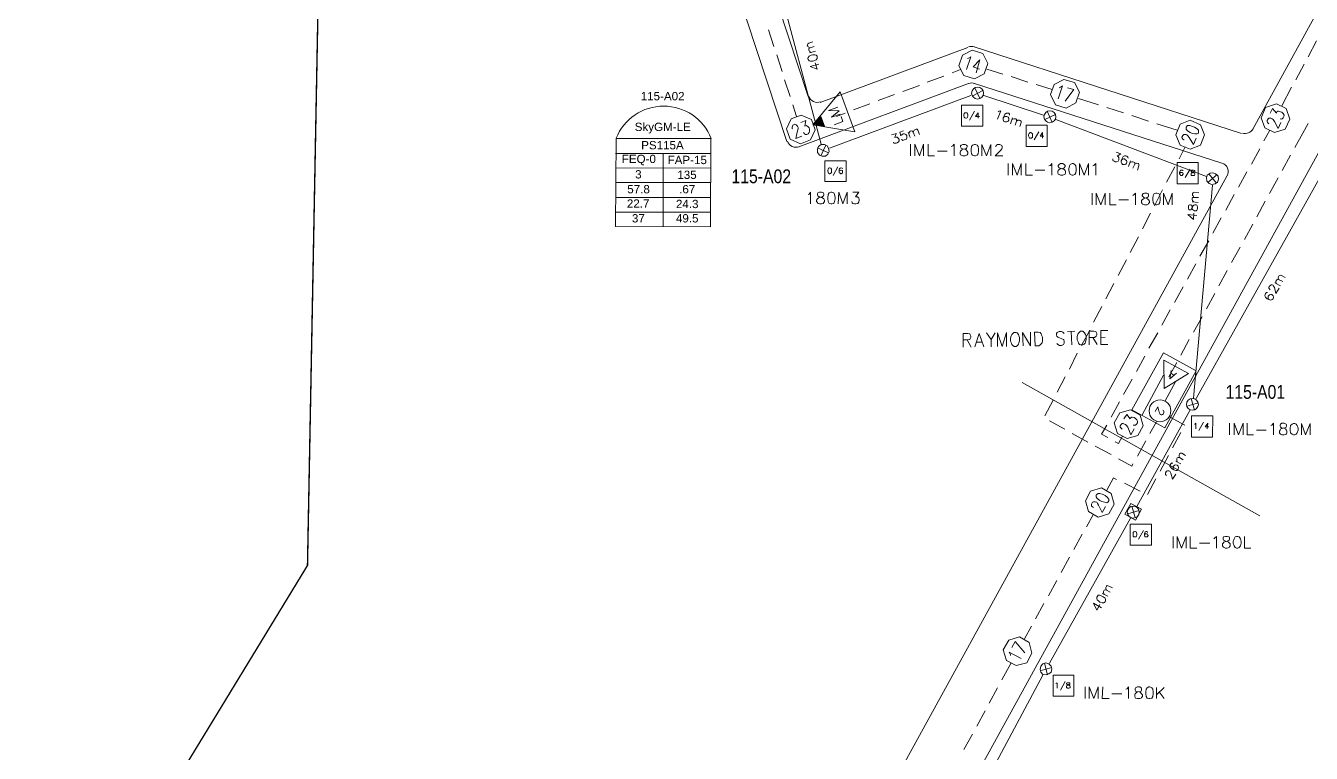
# Model space of a CAD drawing. Header units: millimetres. Extents: x 407 to 980, y 41 to 939.
# Drawn here: x 419.5 to 694.1, y 328.4 to 483.9 of the extents above; entities that cross this region are included whole.
import ezdxf

# ---------------------------------------------------------------- set-up
doc = ezdxf.new("R2010")
doc.units = ezdxf.units.MM
for name, color, linetype in [('PDF_Level 21', 1, 'Continuous'), ('PDF_Level 22', 1, 'Continuous'), ('PDF_RICKLEE_AMPBLOCK', 7, 'Continuous'), ('PDF_SKY-Lipa$0$LANDMARK', 7, 'Continuous'), ('PDF_SKY-Lipa$0$POLE NUMBER', 5, 'Continuous'), ('PDF_SKY-Lipa$0$RICKLEE_HOUSECOUNT', 3, 'Continuous'), ('PDF_Text', 7, 'Continuous')]:
    doc.layers.add(name, color=color, linetype=linetype)
for name, color, linetype, true_color in [('PDF_RICKLEE_COAXCABLE', 32, 'Continuous', 0xdd6e00), ('PDF_RICKLEE_NODEBOUNDARY', 92, 'Continuous', 0x00b800), ('PDF_SKY-Lipa$0$RICKLEE_POLEPED', 8, 'Continuous', 0x767676), ('PDF_SKY-Lipa$0$RICKLEE_ROAD', 251, 'Continuous', 0x636466), ('PDF_SKY-Lipa$0$RICKLEE_STRAND', 8, 'Continuous', 0x767676), ('PDF_SKY-Lipa$0$RICKLEE_STRANDDISTANCE', 8, 'Continuous', 0x767676)]:
    doc.layers.add(name, color=color, linetype=linetype, true_color=true_color)
doc.styles.add('PDF Arial Narrow', font='ARIALN.TTF')
doc.styles.add('PDF ArialMT', font='arial.ttf')

msp = doc.modelspace()

# ---------------------------------------------------------------- linework, layer by layer
at = {"layer": 'PDF_Level 21', "lineweight": 9}
for points in [[(596.59, 461.23), (587.59, 462.72), (593.43, 469.74)], [(590.06, 462.42), (587.79, 462.81), (589.27, 464.5)], [(667.8, 409.51), (662.66, 406.34), (662.56, 412.38)]]:
    msp.add_lwpolyline(points, close=True, dxfattribs=at)
for points in [[(589.87, 462.52), (587.99, 462.81), (589.27, 464.4), (589.87, 462.52), (589.17, 464.3)], [(588.98, 464.1), (589.57, 462.62)], [(589.07, 464.2), (589.77, 462.52)], [(589.07, 464.1), (589.67, 462.52)], [(588.09, 463.01), (588.18, 462.81)], [(588.09, 462.91), (588.09, 462.81)], [(588.18, 463.11), (588.28, 462.81)], [(588.28, 463.21), (588.48, 462.72)], [(588.28, 463.11), (588.38, 462.81)], [(588.38, 463.41), (588.68, 462.72)], [(588.38, 463.31), (588.58, 462.72)], [(588.48, 463.51), (588.78, 462.72)], [(588.58, 463.51), (588.88, 462.72)], [(588.68, 463.71), (589.07, 462.62)], [(588.68, 463.61), (588.98, 462.72)], [(589.17, 462.62), (588.78, 463.8), (589.27, 462.62)], [(588.88, 463.9), (589.37, 462.62)], [(588.98, 464), (589.47, 462.62)]]:
    msp.add_lwpolyline(points, dxfattribs=at)
at = {"layer": 'PDF_Level 22', "lineweight": 9}
for points in [[(624.18, 473.59), (624.97, 475.77), (623.89, 477.95), (621.61, 478.64), (619.54, 477.55), (618.74, 475.28), (619.83, 473.2), (622.11, 472.51)], [(643.77, 467.36), (644.56, 469.64), (643.47, 471.72), (641.19, 472.41), (639.12, 471.32), (638.33, 469.14), (639.41, 466.97), (641.69, 466.28)], [(688.67, 466.18), (686.59, 467.17), (684.31, 466.38), (683.33, 464.2), (684.12, 462.02), (686.19, 461.03), (688.47, 461.73), (689.46, 463.9)], [(588.09, 461.63), (587.29, 463.8), (585.12, 464.79), (582.94, 464), (581.95, 461.83), (582.75, 459.65), (584.92, 458.66), (587.1, 459.45)], [(670.37, 462.72), (668.19, 463.71), (666.02, 462.81), (665.13, 460.54), (666.02, 458.36), (668.19, 457.47), (670.37, 458.36), (671.26, 460.54)], [(667.3, 462.02), (667.3, 461.73), (667.6, 461.43), (668.19, 461.03), (668.59, 460.84), (669.18, 460.74), (669.68, 460.74), (669.97, 460.94), (669.97, 461.13), (669.97, 461.53), (669.68, 461.83), (669.08, 462.22), (668.69, 462.32), (668.09, 462.52), (667.6, 462.52), (667.3, 462.22)], [(657.51, 400.61), (655.44, 401.79), (653.16, 401.1), (651.97, 399.03), (652.67, 396.75), (654.74, 395.66), (657.02, 396.26), (658.11, 398.33)], [(651.28, 383.89), (649.21, 385.08), (646.93, 384.39), (645.84, 382.31), (646.44, 380.04), (648.51, 378.85), (650.79, 379.54), (651.97, 381.62)], [(648.12, 383.6), (648.12, 383.2), (648.31, 382.81), (648.91, 382.41), (649.3, 382.21), (649.9, 382.01), (650.39, 381.92), (650.69, 382.11), (650.79, 382.31), (650.79, 382.71), (650.49, 383.1), (650, 383.5), (649.6, 383.7), (648.91, 383.89), (648.51, 383.89), (648.22, 383.7)], [(633.78, 352.05), (631.7, 353.24), (629.43, 352.54), (628.24, 350.47), (628.93, 348.19), (631.01, 347.1), (633.28, 347.7), (634.37, 349.77)]]:
    msp.add_lwpolyline(points, close=True, dxfattribs=at)
for points in [[(620.62, 476.86), (620.82, 476.96), (621.32, 477.25), (620.43, 474.49)], [(622.5, 473.79), (623.29, 476.56), (621.81, 475.08), (623.19, 474.58)], [(640.21, 470.63), (640.5, 470.73), (640.9, 471.02), (640.01, 468.25)], [(641.99, 470.63), (643.37, 470.23), (641.49, 467.76)], [(685.01, 462.91), (684.91, 463.01), (684.71, 463.21), (684.61, 463.31), (684.61, 463.61), (684.81, 464), (685.01, 464.1), (685.11, 464.1), (685.4, 464.1), (685.7, 464), (685.9, 463.8), (686.19, 463.41), (686.98, 461.92), (687.58, 463.21)], [(685.3, 465.19), (685.8, 466.18), (686.59, 465.19), (686.69, 465.49), (686.89, 465.58), (687.08, 465.58), (687.48, 465.49), (687.78, 465.39), (688.07, 465.09), (688.27, 464.79), (688.17, 464.5), (688.07, 464.2), (687.87, 464), (687.68, 463.9), (687.38, 464)], [(583.24, 461.83), (583.14, 461.92), (583.14, 462.22), (583.24, 462.42), (583.34, 462.62), (583.73, 462.81), (584.03, 462.72), (584.13, 462.62), (584.33, 462.42), (584.43, 462.12), (584.43, 461.83), (584.33, 461.43), (583.93, 459.75), (585.22, 460.24)], [(585.02, 463.21), (586.11, 463.61), (585.91, 462.42), (586.21, 462.52), (586.4, 462.42), (586.5, 462.32), (586.8, 462.02), (586.9, 461.73), (586.9, 461.33), (586.8, 461.03), (586.6, 460.74), (586.31, 460.64), (586.01, 460.64), (585.81, 460.74), (585.61, 461.03)], [(666.91, 459.45), (666.81, 459.45), (666.61, 459.65), (666.51, 459.85), (666.41, 460.05), (666.61, 460.44), (666.81, 460.64), (667.01, 460.64), (667.3, 460.64), (667.5, 460.54), (667.7, 460.34), (668, 459.95), (668.89, 458.46), (669.48, 459.85)], [(662.36, 401.7), (662.46, 401.6), (662.56, 401.5), (662.56, 401.4), (662.56, 401.2), (662.46, 400.9), (662.26, 400.81), (662.16, 400.71), (661.96, 400.71), (661.77, 400.81), (661.67, 401), (661.57, 401.3), (661.27, 402.39), (660.68, 401.4)], [(653.66, 397.64), (653.56, 397.74), (653.36, 397.94), (653.26, 398.04), (653.26, 398.33), (653.46, 398.63), (653.66, 398.83), (653.85, 398.83), (654.15, 398.73), (654.35, 398.63), (654.55, 398.43), (654.84, 398.04), (655.53, 396.45), (656.23, 397.74)], [(654.05, 399.82), (654.64, 400.81), (655.34, 399.82), (655.44, 400.01), (655.63, 400.21), (655.83, 400.21), (656.23, 400.11), (656.52, 399.92), (656.82, 399.62), (656.92, 399.32), (656.92, 399.03), (656.72, 398.73), (656.52, 398.53), (656.33, 398.53), (656.03, 398.53)], [(647.52, 380.93), (647.33, 381.03), (647.13, 381.22), (647.13, 381.42), (647.13, 381.62), (647.33, 382.01), (647.52, 382.11), (647.62, 382.11), (647.92, 382.11), (648.22, 382.01), (648.41, 381.72), (648.61, 381.42), (649.4, 379.84), (650.1, 381.12)], [(630.12, 350.96), (630.81, 352.25), (632.89, 349.87)], [(629.82, 349.28), (629.82, 349.48), (629.52, 349.97), (632.1, 348.59)]]:
    msp.add_lwpolyline(points, dxfattribs=at)
at = {"layer": 'PDF_Level 22', "color": 7, "lineweight": 9}
for points in [[(593.43, 464.99), (591.55, 464.3), (593.23, 465.68), (590.95, 465.78), (592.93, 466.47)], [(592.14, 462.72), (594.02, 463.41), (593.62, 464.5)], [(662.46, 409.21), (657.91, 400.71)], [(665.23, 409.61), (663.84, 408.42), (664.14, 410.2)], [(664.73, 409.21), (664.04, 409.61)], [(665.03, 407.73), (662.85, 403.67)]]:
    msp.add_lwpolyline(points, dxfattribs=at)
msp.add_lwpolyline([(669.48, 410.1), (662.75, 397.94), (655.73, 401.79), (662.46, 413.96)], close=True, dxfattribs=at)
msp.add_circle((661.74, 401.56), 2.32, dxfattribs=at)
at = {"layer": 'PDF_RICKLEE_AMPBLOCK', "lineweight": 9}
msp.add_lwpolyline([(565.73, 440.86), (565.83, 459.75), (545.56, 459.75), (545.46, 440.96)], close=True, dxfattribs=at)
for points in [[(545.46, 456.58), (565.83, 456.58)], [(555.65, 456.58), (555.65, 440.96)], [(545.46, 453.52), (565.83, 453.42)], [(545.46, 450.35), (565.83, 450.35)], [(545.46, 447.19), (565.83, 447.19)], [(545.46, 444.02), (565.73, 444.02)]]:
    msp.add_lwpolyline(points, dxfattribs=at)
msp.add_arc((555.72, 455.76), 10.93, 21.6691, 158.1742, dxfattribs=at)
at = {"layer": 'PDF_RICKLEE_COAXCABLE', "lineweight": 0}
for points in [[(579.28, 479.43), (578.1, 482.99)], [(693.41, 477.25), (695.19, 480.62)], [(581.06, 474.09), (579.88, 477.65)], [(690.74, 472.31), (692.52, 475.67)], [(615.58, 473.1), (612.02, 471.81)], [(619.14, 474.49), (617.36, 473.79)], [(628.14, 473.5), (624.78, 474.58)], [(633.48, 471.81), (629.92, 473)], [(582.75, 468.75), (581.56, 472.31)], [(610.34, 471.12), (606.78, 469.84)], [(638.72, 470.23), (635.26, 471.32)], [(687.78, 466.77), (689.85, 470.73)], [(584.13, 464.5), (583.34, 466.97)], [(599.76, 467.17), (596.29, 465.88)], [(605, 469.14), (601.54, 467.86)], [(648.61, 466.97), (644.36, 468.35)], [(594.51, 465.19), (592.63, 464.5)], [(653.95, 465.29), (650.39, 466.38)], [(659.29, 463.51), (655.73, 464.69)], [(665.42, 461.53), (661.07, 462.91)], [(683.92, 459.25), (685.2, 461.53)], [(693.41, 463.01), (692.23, 460.94), (690.54, 457.87)], [(665.82, 455.4), (667.11, 457.97)], [(681.25, 454.31), (683.03, 457.57)], [(689.65, 456.19), (687.87, 452.93)], [(663.15, 450.45), (664.93, 453.72)], [(678.48, 449.36), (680.26, 452.63)], [(686.98, 451.34), (685.11, 447.98)], [(660.58, 445.41), (662.26, 448.77)], [(675.81, 444.42), (677.59, 447.78)], [(684.22, 446.4), (682.44, 443.04)], [(658.01, 440.46), (659.69, 443.83)], [(673.04, 439.57), (674.82, 442.84)], [(681.54, 441.45), (679.76, 438.19)], [(655.34, 435.42), (657.12, 438.78)], [(670.27, 434.63), (672.15, 437.89)], [(678.87, 436.51), (677, 433.24)], [(652.77, 430.48), (654.55, 433.84)], [(667.6, 429.68), (669.38, 432.95)], [(676.11, 431.56), (674.33, 428.3)], [(650.19, 425.53), (651.88, 428.79)], [(664.83, 424.74), (666.71, 428.1)], [(673.44, 426.62), (671.66, 423.35)], [(647.52, 420.49), (649.3, 423.85)], [(662.16, 419.89), (663.94, 423.16)], [(670.76, 421.67), (668.89, 418.41)], [(644.95, 415.54), (646.73, 418.81)], [(659.39, 414.95), (661.27, 418.21)], [(668, 416.83), (666.22, 413.46)], [(642.38, 410.5), (644.06, 413.86)], [(656.72, 410), (658.5, 413.27)], [(665.33, 411.88), (663.64, 408.82)], [(639.81, 405.55), (641.49, 408.82)], [(653.95, 405.06), (655.83, 408.32)], [(637.14, 400.51), (638.92, 403.87)], [(651.28, 400.21), (653.06, 403.48)], [(641.39, 397.64), (638.13, 399.42)], [(650.59, 395.86), (649.21, 396.55), (650.39, 398.53)], [(660.97, 399.22), (659.59, 396.75)], [(663.74, 400.31), (667.01, 398.53)], [(646.34, 394.87), (642.97, 396.75)], [(653.75, 396.16), (652.86, 394.57), (652.17, 394.97)], [(666.22, 396.95), (664.44, 393.68)], [(651.28, 392.2), (647.92, 393.98)], [(658.7, 395.17), (656.92, 391.9)], [(655.93, 390.22), (655.73, 389.73), (652.86, 391.31)], [(663.55, 392), (661.77, 388.64)], [(652.47, 386.86), (651.78, 387.26), (650.39, 384.59)], [(657.51, 384.39), (654.15, 386.07)], [(660.88, 387.06), (659.09, 383.7)], [(647.52, 379.44), (646.04, 376.77)], [(645.15, 375.19), (643.37, 371.93)], [(642.38, 370.25), (640.6, 366.98)], [(639.71, 365.3), (637.93, 362.04)], [(636.94, 360.36), (635.16, 357.09)], [(634.27, 355.51), (632.79, 352.84)], [(629.92, 347.7), (627.94, 344.04)], [(627.05, 342.36), (625.27, 339.09)], [(624.38, 337.41), (622.6, 334.15)], [(621.71, 332.47), (619.83, 329.2)]]:
    msp.add_lwpolyline(points, dxfattribs=at)
at = {"layer": 'PDF_RICKLEE_NODEBOUNDARY', "lineweight": 0}
msp.add_lwpolyline([(419.61, 269.91, 0.305, 0.305, 0), (479.64, 368.51, 0.299, 0.299, 0), (484.29, 615.56, 0.271, 0.271, 0), (646.39, 926.25, 0.318, 0.318, 0), (969.34, 812.13, 0.31, 0.31, 0), (596.74, 46.2, 0, 0, 0)], format="xyseb", dxfattribs=at)
at = {"layer": 'PDF_SKY-Lipa$0$LANDMARK', "lineweight": 9}
for points in [[(619.73, 415.15), (619.73, 418.11), (620.72, 418.11), (621.12, 418.01), (621.22, 417.82), (621.32, 417.52), (621.32, 417.32), (621.22, 417.02), (621.12, 416.83), (620.72, 416.73), (619.73, 416.73)], [(622.21, 415.24), (623.1, 418.11), (624.08, 415.24)], [(624.68, 418.21), (625.67, 416.83), (626.56, 418.21)], [(627.05, 415.34), (627.05, 418.21), (628.04, 415.34), (628.93, 418.31), (628.93, 415.34)], [(632.49, 415.44), (632.39, 418.31), (634.07, 415.44), (634.07, 418.41)], [(641.29, 418.11), (641, 418.41), (640.7, 418.51), (640.21, 418.51), (639.81, 418.31), (639.61, 418.11), (639.61, 417.82), (639.71, 417.52), (639.91, 417.32), (640.11, 417.22), (640.8, 416.93), (641.1, 416.83), (641.19, 416.73), (641.29, 416.43), (641.29, 416.04), (641.1, 415.74), (640.7, 415.54), (640.3, 415.54), (639.91, 415.74), (639.71, 415.94)], [(641.99, 418.51), (643.57, 418.61)], [(642.78, 418.51), (642.88, 415.64)], [(646.63, 415.64), (646.63, 418.61), (647.62, 418.61), (648.02, 418.51), (648.12, 418.41), (648.22, 418.11), (648.22, 417.82), (648.12, 417.52), (648.02, 417.42), (647.72, 417.22), (646.63, 417.22)], [(650.59, 415.74), (649.11, 415.74), (649.11, 418.71), (650.59, 418.71)], [(620.52, 416.73), (621.41, 415.15)], [(622.5, 416.23), (623.69, 416.23)], [(625.67, 416.83), (625.67, 415.24)], [(647.42, 417.22), (648.31, 415.74)], [(649.11, 417.22), (650, 417.32)]]:
    msp.add_lwpolyline(points, dxfattribs=at)
for points in [[(630.51, 418.31), (630.32, 418.11), (630.12, 417.91), (629.92, 417.62), (629.82, 417.12), (629.82, 416.43), (630.02, 416.04), (630.12, 415.74), (630.32, 415.54), (630.61, 415.34), (631.01, 415.34), (631.3, 415.54), (631.5, 415.84), (631.6, 416.13), (631.7, 416.53), (631.7, 417.22), (631.6, 417.62), (631.5, 417.91), (631.21, 418.21), (631.01, 418.31)], [(635.06, 415.44), (634.96, 418.41), (635.75, 418.41), (636.15, 418.31), (636.35, 418.01), (636.45, 417.72), (636.64, 417.32), (636.64, 416.63), (636.55, 416.13), (636.45, 415.94), (636.15, 415.64), (635.85, 415.44)], [(644.75, 418.61), (644.56, 418.41), (644.26, 418.11), (644.16, 417.91), (644.06, 417.42), (644.06, 416.73), (644.26, 416.33), (644.36, 416.04), (644.56, 415.74), (644.85, 415.64), (645.25, 415.64), (645.55, 415.84), (645.74, 416.04), (645.84, 416.33), (645.94, 416.83), (645.94, 417.52), (645.84, 417.91), (645.64, 418.21), (645.45, 418.41), (645.25, 418.61)]]:
    msp.add_lwpolyline(points, close=True, dxfattribs=at)
at = {"layer": 'PDF_SKY-Lipa$0$POLE NUMBER', "lineweight": 13}
for points in [[(608.46, 456.09), (608.46, 458.56)], [(609.35, 456.09), (609.35, 458.56), (610.34, 456.09), (611.23, 458.56), (611.23, 456.09)], [(612.22, 458.56), (612.22, 456.09), (613.6, 456.09)], [(614.19, 457.08), (616.27, 457.08)], [(617.16, 458.07), (617.46, 458.17), (617.76, 458.56), (617.76, 456.09)], [(623.69, 456.09), (623.69, 458.46), (624.68, 456.09), (625.57, 458.46), (625.57, 456.09)], [(626.66, 457.97), (626.66, 458.07), (626.76, 458.27), (626.85, 458.36), (627.05, 458.46), (627.55, 458.46), (627.84, 458.36), (627.94, 458.27), (628.04, 458.07), (628.04, 457.77), (627.94, 457.57), (627.65, 457.18), (626.56, 456.09), (628.14, 456.09)], [(629.33, 451.94), (629.33, 454.41)], [(630.22, 451.94), (630.22, 454.41), (631.21, 451.94), (632.1, 454.41), (632.1, 451.94)], [(633.08, 454.41), (633.08, 451.94), (634.47, 451.94)], [(638.03, 453.91), (638.33, 454.01), (638.62, 454.41), (638.62, 451.94)], [(644.56, 451.94), (644.56, 454.41), (645.55, 451.94), (646.44, 454.41), (646.44, 451.94)], [(647.42, 453.91), (647.62, 454.01), (648.02, 454.41), (648.02, 451.94)], [(635.06, 453.02), (637.14, 453.02)], [(586.6, 447.78), (586.8, 447.88), (587.1, 448.28), (587.1, 445.8)], [(593.03, 445.8), (593.13, 448.28), (594.02, 445.8), (594.91, 448.28), (594.91, 445.8)], [(596.1, 448.28), (597.38, 448.28), (596.69, 447.29), (597.09, 447.29), (597.28, 447.19), (597.38, 447.09), (597.48, 446.69), (597.48, 446.5), (597.38, 446.2), (597.18, 445.9), (596.79, 445.8), (596.49, 445.8), (596.1, 445.9), (596, 446), (595.9, 446.3)], [(647.23, 445.61), (647.23, 448.08)], [(648.12, 445.61), (648.12, 448.08), (649.11, 445.61), (650, 448.08), (650, 445.61)], [(650.99, 448.08), (650.99, 445.61), (652.37, 445.61)], [(655.93, 447.58), (656.23, 447.78), (656.52, 448.08), (656.52, 445.61)], [(662.46, 445.61), (662.46, 448.08), (663.45, 445.61), (664.34, 448.08), (664.34, 445.61)], [(652.96, 446.69), (655.04, 446.69)], [(676.6, 396.45), (676.6, 398.93)], [(677.59, 396.45), (677.59, 398.93), (678.48, 396.45), (679.47, 398.93), (679.47, 396.45)], [(680.36, 398.93), (680.36, 396.45), (681.74, 396.45)], [(685.4, 398.43), (685.6, 398.53), (686, 398.93), (686, 396.45)], [(691.93, 396.45), (691.93, 398.83), (692.82, 396.45), (693.81, 398.83), (693.81, 396.45)], [(682.34, 397.44), (684.41, 397.44)], [(664.53, 372.22), (664.53, 374.7)], [(665.42, 372.22), (665.42, 374.7), (666.31, 372.22), (667.3, 374.7), (667.3, 372.22)], [(668.19, 374.7), (668.19, 372.22), (669.58, 372.22)], [(673.24, 374.2), (673.44, 374.4), (673.83, 374.7), (673.83, 372.22)], [(679.76, 374.7), (679.76, 372.22), (681.15, 372.22)], [(670.17, 373.31), (672.35, 373.31)], [(645.74, 340.08), (645.74, 342.55)], [(646.63, 340.08), (646.63, 342.55), (647.62, 340.08), (648.51, 342.55), (648.51, 340.08)], [(649.5, 342.55), (649.4, 340.08), (650.89, 340.08)], [(651.48, 341.07), (653.56, 341.07)], [(654.45, 342.06), (654.74, 342.16), (655.04, 342.55), (655.04, 340.08)], [(660.97, 340.08), (660.97, 342.46)], [(662.66, 342.46), (660.97, 340.87)], [(661.57, 341.47), (662.66, 340.08)]]:
    msp.add_lwpolyline(points, dxfattribs=at)
for points in [[(619.63, 458.46), (619.24, 458.36), (619.14, 458.17), (619.14, 457.97), (619.24, 457.67), (619.54, 457.57), (620.03, 457.47), (620.33, 457.38), (620.52, 457.08), (620.72, 456.88), (620.72, 456.49), (620.52, 456.29), (620.43, 456.19), (620.13, 456.09), (619.63, 456.09), (619.24, 456.19), (619.14, 456.29), (619.04, 456.49), (619.04, 456.88), (619.14, 457.08), (619.44, 457.38), (619.73, 457.47), (620.23, 457.57), (620.43, 457.67), (620.52, 457.97), (620.52, 458.17), (620.43, 458.36), (620.13, 458.46)], [(622.11, 458.46), (621.71, 458.36), (621.51, 458.07), (621.41, 457.47), (621.41, 457.08), (621.51, 456.49), (621.71, 456.19), (622.11, 456.09), (622.3, 456.09), (622.7, 456.19), (622.9, 456.49), (623, 457.08), (623, 457.47), (622.9, 458.07), (622.7, 458.36), (622.3, 458.46)], [(640.5, 454.41), (640.21, 454.21), (640.01, 454.01), (640.01, 453.82), (640.21, 453.52), (640.4, 453.42), (640.9, 453.32), (641.19, 453.22), (641.49, 452.93), (641.59, 452.73), (641.59, 452.43), (641.49, 452.13), (641.29, 452.04), (641, 451.94), (640.5, 451.94), (640.21, 452.04), (640.01, 452.13), (639.91, 452.43), (639.91, 452.73), (640.01, 452.93), (640.3, 453.22), (640.6, 453.32), (641.1, 453.42), (641.29, 453.52), (641.49, 453.82), (641.49, 454.01), (641.29, 454.21), (641, 454.41)], [(642.97, 454.41), (642.58, 454.21), (642.38, 453.91), (642.28, 453.32), (642.28, 452.93), (642.38, 452.43), (642.58, 452.04), (642.97, 451.94), (643.17, 451.94), (643.57, 452.04), (643.77, 452.43), (643.86, 452.93), (643.86, 453.32), (643.77, 453.91), (643.57, 454.21), (643.17, 454.41)], [(588.98, 448.28), (588.68, 448.18), (588.58, 447.88), (588.58, 447.68), (588.68, 447.49), (588.88, 447.39), (589.37, 447.19), (589.67, 447.09), (589.96, 446.89), (590.06, 446.6), (590.06, 446.3), (589.96, 446.1), (589.77, 445.9), (589.47, 445.8), (588.98, 445.8), (588.68, 445.9), (588.58, 446.1), (588.38, 446.3), (588.38, 446.6), (588.58, 446.89), (588.78, 447.09), (589.07, 447.19), (589.57, 447.29), (589.87, 447.49), (589.96, 447.68), (589.96, 447.88), (589.87, 448.18), (589.47, 448.28)], [(591.45, 448.28), (591.05, 448.18), (590.85, 447.78), (590.76, 447.19), (590.76, 446.89), (590.85, 446.3), (591.05, 445.9), (591.45, 445.8), (591.65, 445.8), (592.04, 445.9), (592.24, 446.3), (592.34, 446.89), (592.34, 447.19), (592.24, 447.78), (592.04, 448.18), (591.65, 448.28)], [(658.4, 448.08), (658.11, 447.98), (657.91, 447.68), (657.91, 447.49), (658.11, 447.29), (658.3, 447.19), (658.8, 446.99), (659.09, 446.89), (659.29, 446.69), (659.49, 446.4), (659.49, 446.1), (659.29, 445.9), (659.19, 445.71), (658.9, 445.61), (658.4, 445.61), (658.01, 445.71), (657.91, 445.9), (657.81, 446.1), (657.81, 446.5), (657.91, 446.69), (658.2, 446.89), (658.5, 446.99), (659, 447.19), (659.19, 447.29), (659.29, 447.49), (659.29, 447.68), (659.19, 447.98), (658.9, 448.08)], [(660.88, 448.08), (660.48, 447.98), (660.28, 447.58), (660.18, 446.99), (660.18, 446.69), (660.28, 446.1), (660.48, 445.71), (660.88, 445.61), (661.07, 445.61), (661.47, 445.71), (661.67, 446.1), (661.77, 446.69), (661.77, 446.99), (661.67, 447.58), (661.47, 447.98), (661.07, 448.08)], [(687.78, 398.93), (687.48, 398.73), (687.38, 398.53), (687.38, 398.33), (687.48, 398.04), (687.68, 397.94), (688.17, 397.84), (688.57, 397.74), (688.76, 397.44), (688.86, 397.25), (688.86, 396.85), (688.76, 396.65), (688.67, 396.55), (688.27, 396.45), (687.78, 396.45), (687.48, 396.55), (687.38, 396.65), (687.28, 396.85), (687.28, 397.25), (687.38, 397.44), (687.58, 397.74), (687.97, 397.84), (688.37, 397.94), (688.67, 398.04), (688.76, 398.33), (688.76, 398.53), (688.67, 398.73), (688.27, 398.93)], [(690.25, 398.83), (689.95, 398.73), (689.65, 398.43), (689.56, 397.84), (689.56, 397.44), (689.65, 396.85), (689.95, 396.55), (690.25, 396.45), (690.54, 396.45), (690.84, 396.55), (691.04, 396.85), (691.24, 397.44), (691.24, 397.84), (691.04, 398.43), (690.84, 398.73), (690.54, 398.83)], [(675.71, 374.7), (675.31, 374.6), (675.22, 374.4), (675.22, 374.1), (675.31, 373.9), (675.61, 373.81), (676.01, 373.61), (676.4, 373.51), (676.6, 373.31), (676.7, 373.11), (676.7, 372.72), (676.6, 372.52), (676.5, 372.32), (676.11, 372.22), (675.71, 372.22), (675.31, 372.42), (675.22, 372.52), (675.12, 372.72), (675.12, 373.11), (675.22, 373.31), (675.41, 373.51), (675.81, 373.61), (676.3, 373.81), (676.5, 373.9), (676.6, 374.1), (676.6, 374.4), (676.5, 374.6), (676.11, 374.7)], [(678.08, 374.7), (677.79, 374.6), (677.59, 374.2), (677.39, 373.61), (677.39, 373.31), (677.59, 372.72), (677.79, 372.32), (678.08, 372.22), (678.38, 372.22), (678.68, 372.32), (678.97, 372.72), (679.07, 373.31), (679.07, 373.61), (678.97, 374.2), (678.68, 374.6), (678.38, 374.7)], [(656.92, 342.55), (656.52, 342.36), (656.42, 342.16), (656.42, 341.96), (656.52, 341.66), (656.82, 341.57), (657.22, 341.47), (657.61, 341.37), (657.81, 341.07), (658.01, 340.87), (658.01, 340.48), (657.81, 340.28), (657.71, 340.18), (657.41, 340.08), (656.92, 340.08), (656.52, 340.18), (656.42, 340.28), (656.33, 340.58), (656.33, 340.87), (656.42, 341.07), (656.72, 341.37), (657.02, 341.47), (657.51, 341.57), (657.71, 341.66), (657.81, 341.96), (657.81, 342.16), (657.71, 342.36), (657.41, 342.55)], [(659.39, 342.55), (659, 342.36), (658.8, 342.06), (658.7, 341.47), (658.7, 341.07), (658.8, 340.48), (659, 340.18), (659.39, 340.08), (659.59, 340.08), (659.99, 340.18), (660.18, 340.48), (660.28, 341.07), (660.28, 341.47), (660.18, 342.06), (659.99, 342.36), (659.59, 342.55)]]:
    msp.add_lwpolyline(points, close=True, dxfattribs=at)
at = {"layer": 'PDF_SKY-Lipa$0$RICKLEE_HOUSECOUNT', "lineweight": 0}
for points in [[(623.89, 466.87), (623.89, 462.42), (619.34, 462.42), (619.34, 466.87)], [(620.23, 465.29), (620.03, 465.29), (619.93, 465.09), (619.83, 464.79), (619.83, 464.6), (619.93, 464.3), (620.03, 464.2), (620.23, 464.1), (620.33, 464.1), (620.52, 464.2), (620.62, 464.3), (620.72, 464.6), (620.72, 464.79), (620.62, 465.09), (620.52, 465.29), (620.33, 465.29)], [(637.63, 462.62), (637.63, 458.07), (633.18, 458.07), (633.18, 462.62)], [(633.97, 461.03), (633.88, 460.94), (633.78, 460.84), (633.68, 460.54), (633.68, 460.34), (633.78, 460.05), (633.88, 459.85), (633.97, 459.85), (634.17, 459.85), (634.27, 459.85), (634.47, 460.05), (634.47, 460.34), (634.47, 460.54), (634.47, 460.84), (634.27, 460.94), (634.17, 461.03)], [(594.71, 455), (594.71, 450.55), (590.16, 450.55), (590.16, 455)], [(591.15, 453.52), (590.95, 453.42), (590.85, 453.22), (590.76, 452.93), (590.76, 452.83), (590.85, 452.53), (590.95, 452.33), (591.15, 452.23), (591.25, 452.23), (591.45, 452.33), (591.55, 452.53), (591.55, 452.83), (591.55, 452.93), (591.55, 453.22), (591.45, 453.42), (591.25, 453.52)], [(669.87, 454.61), (669.87, 450.06), (665.42, 450.06), (665.42, 454.61)], [(668.69, 453.02), (668.49, 453.02), (668.39, 452.83), (668.39, 452.73), (668.49, 452.63), (668.59, 452.53), (668.89, 452.53), (668.98, 452.43), (669.08, 452.33), (669.18, 452.23), (669.18, 452.04), (669.08, 451.94), (669.08, 451.84), (668.89, 451.84), (668.69, 451.84), (668.49, 451.84), (668.39, 451.94), (668.39, 452.04), (668.39, 452.23), (668.39, 452.33), (668.59, 452.43), (668.69, 452.53), (668.98, 452.53), (669.08, 452.63), (669.18, 452.73), (669.18, 452.83), (669.08, 452.93), (668.89, 453.02)], [(673.04, 400.51), (672.94, 395.96), (668.49, 395.96), (668.49, 400.51)], [(659.89, 377.37), (659.89, 372.82), (655.34, 372.82), (655.34, 377.37)], [(656.33, 375.78), (656.13, 375.69), (656.03, 375.59), (656.03, 375.29), (656.03, 375.09), (656.03, 374.8), (656.13, 374.6), (656.33, 374.6), (656.42, 374.6), (656.62, 374.6), (656.72, 374.8), (656.82, 375.09), (656.82, 375.29), (656.72, 375.49), (656.62, 375.69), (656.42, 375.78)], [(643.37, 345.03), (643.37, 340.58), (638.92, 340.58), (638.92, 345.03)], [(642.08, 343.44), (641.89, 343.44), (641.79, 343.35), (641.79, 343.15), (641.89, 343.05), (641.99, 343.05), (642.18, 342.95), (642.38, 342.85), (642.48, 342.75), (642.58, 342.65), (642.58, 342.46), (642.48, 342.36), (642.28, 342.26), (641.99, 342.26), (641.89, 342.36), (641.79, 342.36), (641.79, 342.46), (641.79, 342.65), (641.79, 342.75), (641.89, 342.85), (642.08, 342.95), (642.28, 343.05), (642.48, 343.05), (642.48, 343.15), (642.48, 343.35), (642.48, 343.44), (642.28, 343.44)]]:
    msp.add_lwpolyline(points, close=True, dxfattribs=at)
for points in [[(622.11, 465.58), (621.02, 463.71)], [(622.9, 464.1), (622.9, 465.29), (622.3, 464.5), (623.19, 464.5)], [(635.85, 461.23), (634.86, 459.45)], [(636.64, 459.85), (636.64, 461.03), (636.15, 460.24), (636.94, 460.24)], [(592.93, 453.72), (591.94, 451.84)], [(593.92, 453.32), (593.82, 453.42), (593.62, 453.52), (593.53, 453.52), (593.43, 453.42), (593.23, 453.22), (593.23, 452.93), (593.23, 452.63), (593.23, 452.43), (593.43, 452.33), (593.53, 452.23), (593.62, 452.23), (593.82, 452.33), (593.92, 452.43), (593.92, 452.63), (593.92, 452.83), (593.82, 452.93), (593.62, 453.02), (593.53, 453.02), (593.43, 452.93), (593.23, 452.83), (593.23, 452.63)], [(668.19, 453.22), (667.11, 451.44)], [(666.61, 452.83), (666.61, 453.02), (666.41, 453.02), (666.31, 453.02), (666.12, 453.02), (666.02, 452.83), (665.92, 452.53), (665.92, 452.23), (666.02, 452.04), (666.12, 451.84), (666.31, 451.84), (666.51, 451.84), (666.61, 452.04), (666.71, 452.13), (666.71, 452.23), (666.61, 452.43), (666.51, 452.53), (666.31, 452.53), (666.12, 452.53), (666.02, 452.43), (665.92, 452.23)], [(669.08, 398.73), (669.28, 398.73), (669.38, 398.93), (669.38, 397.74)], [(671.06, 399.12), (670.07, 397.34)], [(671.85, 397.74), (671.95, 398.93), (671.36, 398.14), (672.15, 398.14)], [(658.2, 375.98), (657.12, 374.1)], [(659.09, 375.59), (659.09, 375.69), (658.9, 375.78), (658.8, 375.78), (658.6, 375.69), (658.5, 375.49), (658.4, 375.29), (658.4, 374.99), (658.5, 374.7), (658.6, 374.6), (658.8, 374.6), (659, 374.6), (659.09, 374.7), (659.19, 374.89), (659.19, 374.99), (659.09, 375.09), (659, 375.29), (658.8, 375.29), (658.6, 375.29), (658.5, 375.09), (658.4, 374.99)], [(639.51, 343.25), (639.71, 343.35), (639.81, 343.44), (639.81, 342.26)], [(641.49, 343.74), (640.5, 341.86)]]:
    msp.add_lwpolyline(points, dxfattribs=at)
at = {"layer": 'PDF_SKY-Lipa$0$RICKLEE_POLEPED', "lineweight": 0}
for points in [[(621.61, 468.85), (623.89, 470.03)], [(623.29, 468.35), (622.21, 470.63)], [(637.14, 463.8), (639.41, 464.89)], [(638.72, 463.21), (637.73, 465.49)], [(590.95, 456.68), (588.58, 457.77)], [(589.27, 456.09), (590.36, 458.36)], [(673.93, 452.04), (671.95, 450.35)], [(673.83, 450.25), (672.15, 452.23)], [(669.08, 401.7), (668.39, 404.17)], [(669.97, 403.28), (667.5, 402.59)], [(657.31, 380.23), (654.84, 379.54)], [(656.42, 378.75), (655.73, 381.22)], [(638.62, 346.71), (636.15, 346.02)], [(637.73, 345.13), (637.04, 347.6)]]:
    msp.add_lwpolyline(points, dxfattribs=at)
for points in [[(590.95, 457.67), (590.66, 458.17), (590.06, 458.46), (589.37, 458.46), (588.78, 458.07), (588.58, 457.47), (588.58, 456.78), (588.98, 456.19), (589.57, 455.99), (590.26, 455.99), (590.76, 456.39), (591.05, 456.98)], [(673.04, 452.43), (672.45, 452.33), (671.85, 451.94), (671.66, 451.34), (671.75, 450.65), (672.25, 450.16), (672.84, 449.96), (673.53, 450.06), (674.03, 450.45), (674.23, 451.05), (674.13, 451.74), (673.63, 452.23)], [(654.25, 379.44), (655.53, 381.72), (657.81, 380.53), (656.52, 378.16)], [(638.03, 347.5), (637.34, 347.7), (636.74, 347.5), (636.25, 347), (636.15, 346.31), (636.25, 345.72), (636.74, 345.22), (637.44, 345.13), (638.03, 345.32), (638.52, 345.72), (638.62, 346.41), (638.52, 347)]]:
    msp.add_lwpolyline(points, close=True, dxfattribs=at)
for centre, radius in [((622.78, 469.48), 1.28), ((638.24, 464.42), 1.28), ((668.67, 402.95), 1.27), ((656.02, 379.91), 1.27)]:
    msp.add_circle(centre, radius, dxfattribs=at)
at = {"layer": 'PDF_SKY-Lipa$0$RICKLEE_ROAD', "lineweight": 0}
for points in [[(681.54, 461.73), (703.8, 502.28), (840.87, 939.11)], [(586.6, 468.75), (550.5, 578.43), (543.48, 576.15), (582.05, 459.16)], [(467.33, 41.21), (717.35, 496.44), (727.04, 527.3)], [(620.72, 479.23), (589.17, 467.46)], [(679.17, 460.84), (622.01, 479.33)], [(620.82, 471.52), (584.62, 457.97)], [(674.92, 454.51), (622.11, 471.52)], [(450.62, 41.21), (676.01, 451.74)], [(632.29, 407.63), (683.03, 379.15)]]:
    msp.add_lwpolyline(points, dxfattribs=at)
for centre, start, end in [((621.49, 477.52), 72.1088, 110.5115), ((621.59, 469.71), 72.1107, 110.5134), ((588.55, 469.41), 198.2282, 290.5134), ((679.94, 462.78), 252.1088, 331.2268), ((584, 459.82), 198.2264, 290.5115), ((674.4, 452.69), 331.2268, 72.1087)]:
    msp.add_arc(centre, 1.93, start, end, dxfattribs=at)
at = {"layer": 'PDF_SKY-Lipa$0$RICKLEE_STRAND', "lineweight": 0}
for points in [[(589.37, 458.56), (579.78, 494.66)], [(621.32, 468.95), (591.15, 457.67)], [(636.84, 464.79), (624.08, 468.95)], [(671.66, 451.64), (639.51, 463.8)], [(697.76, 454.71), (669.48, 404.17)], [(668.89, 404.27), (672.94, 449.76)], [(668.09, 401.6), (656.82, 381.12)], [(655.44, 378.65), (638.13, 347.6)], [(636.74, 345.03), (615.78, 305.86)]]:
    msp.add_lwpolyline(points, dxfattribs=at)
at = {"layer": 'PDF_SKY-Lipa$0$RICKLEE_STRANDDISTANCE', "lineweight": 0}
for points in [[(587, 479.13), (586.6, 479.33), (586.5, 479.53), (586.4, 479.73), (586.5, 480.02), (586.7, 480.12), (587.59, 480.42)], [(587.29, 478.14), (586.9, 478.34), (586.8, 478.54), (586.7, 478.74), (586.7, 479.03), (587, 479.13), (587.89, 479.43)], [(588.18, 478.44), (586.9, 478.05)], [(588.88, 475.67), (587, 475.18), (588.48, 474.58), (588.09, 475.97)], [(627.15, 465.49), (627.35, 465.58), (627.74, 465.68), (627.05, 463.9)], [(629.62, 464.79), (629.62, 464.99), (629.43, 465.19), (629.23, 465.19), (628.93, 465.19), (628.63, 464.99), (628.44, 464.6), (628.24, 464.2), (628.24, 463.8), (628.34, 463.51), (628.63, 463.31), (628.93, 463.31), (629.23, 463.41), (629.43, 463.71), (629.43, 463.8), (629.43, 464.1), (629.33, 464.3), (629.03, 464.5), (628.93, 464.5), (628.63, 464.5), (628.44, 464.4), (628.24, 464.2)], [(629.82, 462.91), (630.22, 464.2)], [(606.98, 461.43), (606.18, 461.13), (606.38, 460.34), (606.38, 460.44), (606.68, 460.64), (606.88, 460.74), (607.17, 460.74), (607.47, 460.64), (607.67, 460.44), (607.67, 460.24), (607.67, 459.95), (607.57, 459.65), (607.37, 459.55), (607.07, 459.45), (606.78, 459.35), (606.68, 459.45), (606.48, 459.55)], [(608.06, 460.74), (608.26, 461.13), (608.36, 461.33), (608.66, 461.43), (608.85, 461.33), (609.05, 461.13), (609.35, 460.24)], [(609.05, 461.13), (609.25, 461.53), (609.35, 461.63), (609.65, 461.73), (609.84, 461.73), (610.04, 461.53), (610.34, 460.64)], [(630.12, 463.8), (630.51, 464), (630.71, 464), (630.91, 464), (631.11, 463.8), (631.11, 463.51), (630.81, 462.62)], [(631.11, 463.51), (631.4, 463.71), (631.7, 463.71), (631.9, 463.61), (632.1, 463.51), (632.1, 463.21), (631.8, 462.32)], [(604.4, 460.54), (605.39, 460.84), (605.1, 459.95), (605.39, 460.05), (605.59, 460.05), (605.69, 459.95), (605.89, 459.75), (605.99, 459.55), (605.99, 459.25), (605.89, 459.06), (605.59, 458.86), (605.39, 458.76), (605.1, 458.76), (604.9, 458.76), (604.8, 458.96)], [(608.36, 459.95), (607.96, 461.13)], [(652.37, 456.88), (653.36, 456.49), (652.57, 455.99), (652.77, 455.89), (652.96, 455.69), (652.96, 455.6), (652.96, 455.3), (652.96, 455.2), (652.77, 454.9), (652.47, 454.8), (652.17, 454.8), (651.97, 454.9), (651.68, 455.1), (651.68, 455.2), (651.68, 455.4)], [(654.94, 455.6), (654.84, 455.79), (654.64, 455.99), (654.45, 456.09), (654.15, 456.09), (653.85, 455.89), (653.66, 455.5), (653.46, 455), (653.46, 454.71), (653.56, 454.41), (653.75, 454.21), (653.85, 454.21), (654.15, 454.21), (654.45, 454.31), (654.55, 454.51), (654.64, 454.61), (654.64, 454.9), (654.55, 455.1), (654.25, 455.3), (654.25, 455.4), (653.95, 455.4), (653.66, 455.3), (653.46, 455)], [(655.04, 453.82), (655.44, 455)], [(655.34, 454.61), (655.73, 454.8), (655.93, 454.8), (656.13, 454.71), (656.33, 454.61), (656.33, 454.31), (655.93, 453.42)], [(656.33, 454.31), (656.62, 454.41), (656.82, 454.51), (657.12, 454.41), (657.22, 454.21), (657.22, 453.91), (656.92, 453.02)], [(668.98, 447.19), (668.79, 447.49), (668.69, 447.68), (668.69, 447.98), (668.79, 448.18), (669.08, 448.28), (670.07, 448.18)], [(668.89, 446.2), (668.69, 446.5), (668.59, 446.69), (668.59, 446.99), (668.69, 447.19), (668.98, 447.19), (669.97, 447.19)], [(669.87, 446.1), (668.59, 446.2)], [(669.58, 443.33), (667.7, 443.53), (668.89, 442.44), (668.98, 443.83)], [(685.3, 427.41), (685.2, 427.51), (685.11, 427.61), (685.01, 427.8), (685.01, 428), (685.2, 428.3), (685.4, 428.4), (685.5, 428.5), (685.7, 428.5), (685.9, 428.4), (686, 428.2), (686.19, 427.9), (686.49, 426.62), (687.18, 427.8)], [(687.48, 428.3), (686.29, 428.89)], [(686.59, 428.69), (686.49, 429.09), (686.49, 429.29), (686.69, 429.58), (686.89, 429.68), (687.18, 429.58), (687.97, 429.19)], [(687.18, 429.58), (686.98, 429.98), (687.08, 430.18), (687.18, 430.48), (687.38, 430.57), (687.68, 430.48), (688.47, 430.08)], [(684.71, 426.82), (684.51, 426.82), (684.31, 426.62), (684.22, 426.42), (684.12, 426.12), (684.31, 425.83), (684.61, 425.53), (685.01, 425.33), (685.4, 425.23), (685.7, 425.33), (685.9, 425.53), (686, 425.83), (685.9, 426.12), (685.7, 426.32), (685.6, 426.42), (685.4, 426.42), (685.11, 426.32), (684.91, 426.12), (684.81, 426.12), (684.81, 425.83), (684.81, 425.53), (685.01, 425.33)], [(664.44, 390.32), (664.24, 390.42), (664.04, 390.22), (663.94, 390.03), (663.84, 389.73), (664.04, 389.43), (664.34, 389.14), (664.73, 388.94), (665.13, 388.84), (665.42, 388.84), (665.62, 389.04), (665.62, 389.14), (665.72, 389.43), (665.62, 389.73), (665.42, 389.93), (665.33, 389.93), (665.03, 390.03), (664.83, 389.93), (664.63, 389.73), (664.53, 389.63), (664.53, 389.33), (664.53, 389.14), (664.73, 388.94)], [(666.22, 390.22), (665.13, 390.82)], [(665.42, 390.62), (665.33, 391.01), (665.33, 391.21), (665.42, 391.51), (665.62, 391.61), (665.92, 391.61), (666.71, 391.11)], [(665.92, 391.61), (665.82, 391.9), (665.82, 392.1), (665.92, 392.4), (666.12, 392.5), (666.41, 392.5), (667.2, 392)], [(663.15, 387.75), (662.95, 387.95), (662.95, 388.05), (662.95, 388.34), (663.15, 388.64), (663.35, 388.74), (663.45, 388.74), (663.64, 388.74), (663.84, 388.64), (663.94, 388.54), (664.04, 388.25), (664.44, 386.96), (665.13, 388.05)], [(650.59, 361.94), (649.4, 362.53)], [(649.8, 362.33), (649.7, 362.73), (649.7, 362.93), (649.8, 363.22), (650, 363.32), (650.29, 363.22), (651.08, 362.83)], [(650.29, 363.22), (650.19, 363.62), (650.19, 363.82), (650.29, 364.11), (650.49, 364.21), (650.79, 364.11), (651.58, 363.72)], [(649.21, 359.47), (647.52, 360.45), (648.22, 358.97), (648.91, 360.16)]]:
    msp.add_lwpolyline(points, dxfattribs=at)
for points in [[(586.6, 476.66), (586.8, 476.36), (587.1, 476.27), (587.59, 476.27), (587.79, 476.36), (588.28, 476.56), (588.48, 476.86), (588.48, 477.16), (588.48, 477.35), (588.28, 477.55), (587.99, 477.65), (587.49, 477.65), (587.2, 477.55), (586.8, 477.35), (586.6, 477.06), (586.5, 476.86)], [(667.8, 444.91), (667.9, 444.62), (668, 444.52), (668.19, 444.52), (668.39, 444.52), (668.49, 444.72), (668.69, 445.11), (668.79, 445.41), (668.98, 445.51), (669.18, 445.61), (669.48, 445.61), (669.58, 445.51), (669.68, 445.41), (669.78, 445.11), (669.78, 444.72), (669.58, 444.42), (669.48, 444.32), (669.28, 444.32), (669.08, 444.32), (668.89, 444.42), (668.69, 444.62), (668.59, 444.91), (668.59, 445.31), (668.49, 445.51), (668.29, 445.61), (668.09, 445.61), (667.9, 445.51), (667.8, 445.31)], [(648.22, 361.74), (648.22, 361.44), (648.31, 361.15), (648.71, 360.85), (648.91, 360.65), (649.4, 360.55), (649.7, 360.55), (650, 360.75), (650.1, 360.95), (650.1, 361.25), (650, 361.54), (649.6, 361.84), (649.3, 361.94), (648.91, 362.14), (648.51, 362.14), (648.31, 361.84)]]:
    msp.add_lwpolyline(points, close=True, dxfattribs=at)

# ---------------------------------------------------------------- texts
at = {"layer": 'PDF_Text', "attachment_point": 4, "style": 'PDF ArialMT'}
for s, insert, char_height in [('115-A02', (550.82, 468.81), 1.773), ('SkyGM-LE', (549.54, 461.99), 1.773), ('PS115A', (550.92, 458.33), 1.773), ('FEQ-0', (546.77, 455.17), 1.773), ('FAP-15', (556.56, 455.17), 1.773), ('3', (549.64, 452.1), 1.77), ('135', (558.64, 452), 1.773), ('57.8', (547.95, 448.93), 1.773), ('.67', (559.03, 448.93), 1.773), ('22.7', (547.86, 445.87), 1.773), ('24.3', (558.34, 445.77), 1.773), ('37', (548.94, 442.7), 1.773), ('49.5', (558.34, 442.7), 1.773)]:
    msp.add_mtext(s, dxfattribs=dict(at, insert=insert, char_height=char_height))
at = {"layer": 'PDF_Text', "color": 92, "true_color": 0x00b800, "char_height": 2.938, "attachment_point": 4, "style": 'PDF Arial Narrow'}
for s, insert in [('115-A02', (570.21, 451.67)), ('115-A01', (675.74, 405.58))]:
    msp.add_mtext(s, dxfattribs=dict(at, insert=insert))

doc.saveas('drawing.dxf')
